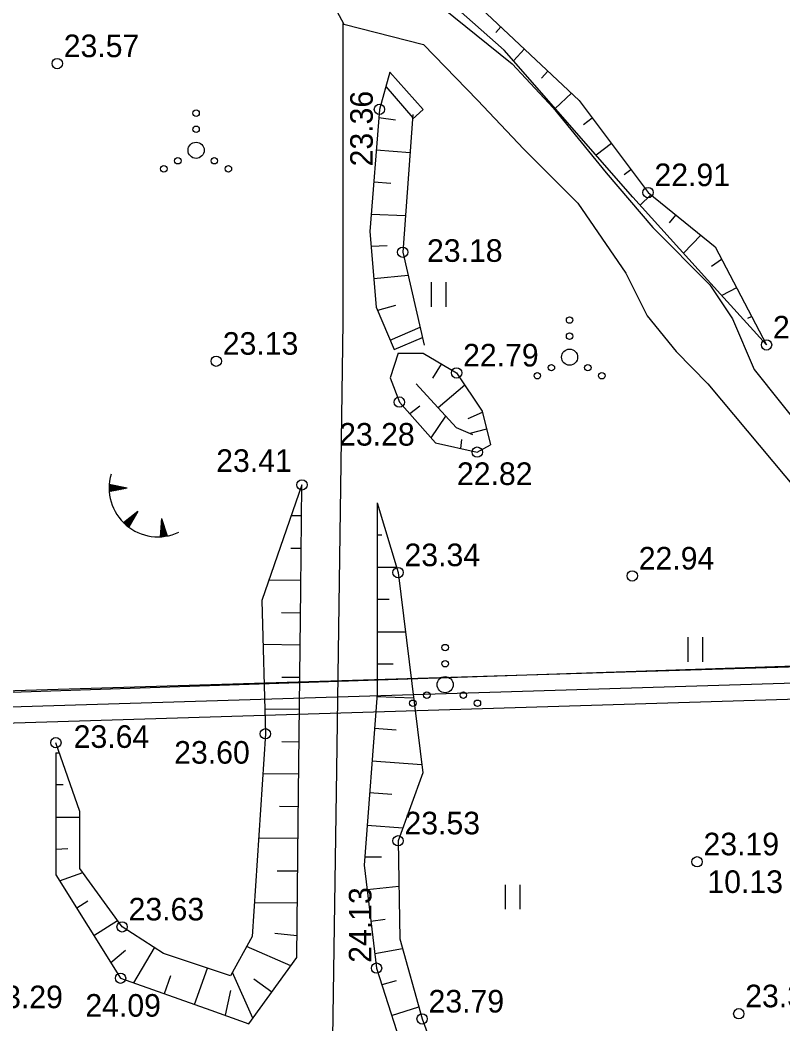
# Model space of a CAD drawing. Extents: x 509422 to 615075, y 6525431 to 6565970.
# Drawn here: x 513317.5 to 513364.8, y 6565793.6 to 6565855.9 of the extents above; entities that cross this region are included whole.
import ezdxf

# ---------------------------------------------------------------- set-up
doc = ezdxf.new("R2010")
doc.units = 0
for name, color, linetype in [('GEOLPUNKT', 7, 'Continuous'), ('HALJASTUS', 7, 'Continuous'), ('KORGUS', 7, 'Continuous'), ('PIIR_ME', 7, 'Continuous'), ('PLOKK', 7, 'Continuous'), ('RELJEEF', 7, 'Continuous'), ('TEE', 7, 'Continuous')]:
    doc.layers.add(name, color=color, linetype=linetype)

msp = doc.modelspace()

# ---------------------------------------------------------------- linework, layer by layer
at = {"layer": 'GEOLPUNKT'}
msp.add_lwpolyline([(512986.602, 6565800.649), (512993.553, 6565801.145), (513194.641, 6565810.082), (513401.19, 6565817.034), (513552.791, 6565821.337)], dxfattribs=at)
at = {"layer": 'HALJASTUS'}
for p, q in [((513343.006, 6565839.616), (513343.006, 6565838.093)), ((513343.916, 6565839.616), (513343.916, 6565838.093)), ((513358.922, 6565817.609), (513358.922, 6565816.087)), ((513359.832, 6565817.609), (513359.832, 6565816.087)), ((513347.6, 6565802.27), (513347.6, 6565800.748)), ((513348.51, 6565802.27), (513348.51, 6565800.748))]:
    msp.add_line(p, q, dxfattribs=at)
for centre, radius in [((513328.436, 6565850.087), 0.2), ((513328.436, 6565849.087), 0.2), ((513328.436, 6565847.787), 0.5), ((513327.306, 6565847.137), 0.2), ((513329.566, 6565847.137), 0.2), ((513326.436, 6565846.637), 0.2), ((513330.436, 6565846.637), 0.2), ((513351.586, 6565837.264), 0.2), ((513351.586, 6565836.264), 0.2), ((513351.586, 6565834.964), 0.5), ((513350.456, 6565834.314), 0.2), ((513352.716, 6565834.314), 0.2), ((513349.586, 6565833.814), 0.2), ((513353.586, 6565833.814), 0.2), ((513343.871, 6565816.964), 0.2), ((513343.871, 6565815.964), 0.2), ((513343.871, 6565814.664), 0.5), ((513342.741, 6565814.014), 0.2), ((513345.001, 6565814.014), 0.2), ((513341.871, 6565813.514), 0.2), ((513345.871, 6565813.514), 0.2)]:
    msp.add_circle(centre, radius, dxfattribs=at)
at = {"layer": 'KORGUS'}
for centre in [(513319.831, 6565853.158), (513339.801, 6565850.324), (513356.447, 6565845.164), (513341.24, 6565841.468), (513363.791, 6565835.721), (513329.688, 6565834.714), (513344.584, 6565833.986), (513341.033, 6565832.182), (513345.864, 6565829.078), (513335, 6565827.047), (513340.952, 6565821.609), (513355.471, 6565821.402), (513332.728, 6565811.622), (513319.746, 6565811.071), (513340.951, 6565804.989), (513359.487, 6565803.689), (513323.851, 6565799.654), (513339.62, 6565797.097), (513323.753, 6565796.471), (513342.444, 6565793.946), (513362.072, 6565794.271)]:
    msp.add_circle(centre, 0.32, dxfattribs=at)
at = {"layer": 'PIIR_ME'}
for points in [[(512887.5, 6565801.16), (513401.64, 6565816.89), (513536.31, 6565821.01), (513530.33, 6565786.77), (513516.45, 6565707.3), (513481.86, 6565509.15), (513354.7, 6565479.99), (513333.27, 6565485.12), (513347.22, 6565510.47), (513346.71, 6565545.56), (513344.31, 6565552.26), (513341.82, 6565567.25), (513343.89, 6565600.46), (513332.73, 6565645.83), (513305.79, 6565673.01), (513286.32, 6565687.89), (513265.38, 6565694.79), (513234.27, 6565718.54), (513217.02, 6565714.91), (513189.12, 6565720.55), (513171.51, 6565717.56), (513135.15, 6565723.25), (513089.25, 6565751.4)], [(512889.306, 6565800.215), (513535.114, 6565819.973), (513515.465, 6565707.472), (513480.989, 6565509.976), (513354.705, 6565481.017), (513334.779, 6565485.787), (513348.224, 6565510.22), (513347.707, 6565545.741), (513345.282, 6565552.513), (513342.825, 6565567.301), (513344.898, 6565600.55), (513333.635, 6565646.337), (513306.452, 6565673.763), (513286.793, 6565688.787), (513265.853, 6565695.687), (513234.513, 6565719.613), (513217.016, 6565715.931), (513189.136, 6565721.567), (513171.503, 6565718.573), (513135.502, 6565724.207), (513089.556, 6565752.386)]]:
    msp.add_lwpolyline(points, dxfattribs=at)
at = {"layer": 'PLOKK'}
msp.add_lwpolyline([(512891.122, 6565799.26), (513400.874, 6565814.865), (513514.296, 6565706.591), (513480.128, 6565510.803), (513354.71, 6565482.044), (513336.288, 6565486.454), (513349.238, 6565509.97), (513348.705, 6565545.922), (513346.253, 6565552.765), (513343.83, 6565567.353), (513345.905, 6565600.641), (513334.53, 6565646.845), (513307.124, 6565674.516), (513287.266, 6565689.684), (513266.326, 6565696.584), (513234.745, 6565720.675), (513217.012, 6565716.952), (513189.142, 6565722.574), (513171.497, 6565719.586), (513135.864, 6565725.154), (513089.862, 6565753.371)], dxfattribs=at)
at = {"layer": 'RELJEEF'}
for p, q in [((513347.006, 6565855.093), (513347.331, 6565855.438)), ((513348.787, 6565854.067), (513348.103, 6565853.34)), ((513349.835, 6565852.262), (513350.244, 6565852.696)), ((513340.198, 6565851.747), (513341.864, 6565849.788)), ((513351.7, 6565851.326), (513350.697, 6565850.377)), ((513342.52, 6565850.324), (513341.859, 6565849.725)), ((513340.801, 6565849.647), (513339.76, 6565849.803)), ((513352.457, 6565849.383), (513352.983, 6565849.8)), ((513354.18, 6565848.198), (513353.227, 6565847.486)), ((513339.606, 6565847.809), (513341.703, 6565847.647)), ((513354.967, 6565846.281), (513355.377, 6565846.596)), ((513340.503, 6565845.734), (513339.452, 6565845.815)), ((513356.612, 6565845.03), (513355.958, 6565844.383)), ((513339.297, 6565843.821), (513341.41, 6565843.734)), ((513357.776, 6565843.289), (513358.168, 6565843.773)), ((513359.723, 6565842.516), (513358.651, 6565841.405)), ((513340.28, 6565841.864), (513339.287, 6565841.827)), ((513360.382, 6565840.609), (513361.007, 6565841.036)), ((513339.446, 6565839.834), (513341.571, 6565840.039)), ((513361.935, 6565839.264), (513361.02, 6565838.785)), ((513340.804, 6565838.157), (513339.672, 6565837.856)), ((513362.634, 6565837.373), (513362.863, 6565837.492)), ((513340.459, 6565836.018), (513342.317, 6565836.814)), ((513340.707, 6565835.439), (513342.461, 6565836.19)), ((513363.791, 6565835.721), (513363.791, 6565835.721)), ((513343.115, 6565833.654), (513343.651, 6565834.535)), ((513345.093, 6565833.223), (513343.445, 6565831.821)), ((513342.308, 6565831.917), (513341.678, 6565831.456)), ((513345.291, 6565831.161), (513346.183, 6565831.551)), ((513343.005, 6565829.96), (513343.914, 6565831.306)), ((513346.444, 6565830.504), (513345.4, 6565830.243)), ((513344.893, 6565829.87), (513344.831, 6565829.309)), ((513323.042, 6565826.868), (513323.241, 6565827.027)), ((513323.043, 6565826.933), (513323.176, 6565827.039)), ((513323.045, 6565826.999), (513323.112, 6565827.052)), ((513324.162, 6565826.849), (513323.049, 6565827.064)), ((513335, 6565827.047), (513335, 6565827.047)), ((513323.042, 6565826.804), (513323.305, 6565827.014)), ((513323.044, 6565826.741), (513323.369, 6565827.002)), ((513323.047, 6565826.68), (513323.434, 6565826.99)), ((513324.162, 6565826.849), (513323.05, 6565826.631)), ((513323.07, 6565826.635), (513323.498, 6565826.977)), ((513323.176, 6565826.655), (513323.563, 6565826.965)), ((513323.283, 6565826.676), (513323.627, 6565826.952)), ((513323.389, 6565826.697), (513323.692, 6565826.94)), ((513323.495, 6565826.718), (513323.756, 6565826.927)), ((513323.601, 6565826.739), (513323.821, 6565826.915)), ((513323.707, 6565826.759), (513323.885, 6565826.902)), ((513323.813, 6565826.78), (513323.95, 6565826.89)), ((513323.919, 6565826.801), (513324.014, 6565826.877)), ((513324.025, 6565826.822), (513324.078, 6565826.865)), ((513339.65, 6565825.939), (513339.65, 6565825.939)), ((513324.826, 6565825.408), (513323.937, 6565824.705)), ((513324.826, 6565825.408), (513324.266, 6565824.423)), ((513324.543, 6565824.911), (513324.553, 6565825.193)), ((513324.597, 6565825.005), (513324.605, 6565825.233)), ((513324.65, 6565825.099), (513324.656, 6565825.274)), ((513324.703, 6565825.193), (513324.708, 6565825.315)), ((513324.757, 6565825.287), (513324.759, 6565825.356)), ((513323.984, 6565824.659), (513323.987, 6565824.744)), ((513324.033, 6565824.614), (513324.039, 6565824.785)), ((513324.081, 6565824.571), (513324.09, 6565824.826)), ((513324.13, 6565824.53), (513324.142, 6565824.867)), ((513324.178, 6565824.49), (513324.193, 6565824.907)), ((513324.227, 6565824.452), (513324.245, 6565824.948)), ((513324.277, 6565824.441), (513324.296, 6565824.989)), ((513324.33, 6565824.535), (513324.347, 6565825.03)), ((513324.383, 6565824.629), (513324.399, 6565825.07)), ((513324.437, 6565824.723), (513324.45, 6565825.111)), ((513324.49, 6565824.817), (513324.502, 6565825.152)), ((513326.29, 6565824.96), (513326.206, 6565823.83)), ((513326.498, 6565824.313), (513326.259, 6565824.548)), ((513326.465, 6565824.415), (513326.264, 6565824.614)), ((513326.432, 6565824.518), (513326.269, 6565824.679)), ((513326.399, 6565824.621), (513326.274, 6565824.745)), ((513326.366, 6565824.724), (513326.279, 6565824.81)), ((513326.333, 6565824.827), (513326.284, 6565824.876)), ((513326.29, 6565824.96), (513326.636, 6565823.881)), ((513334.979, 6565825.121), (513334.334, 6565825.128)), ((513326.337, 6565823.839), (513326.215, 6565823.959)), ((513326.401, 6565823.845), (513326.22, 6565824.025)), ((513326.465, 6565823.853), (513326.225, 6565824.09)), ((513326.527, 6565823.862), (513326.23, 6565824.155)), ((513326.588, 6565823.872), (513326.235, 6565824.221)), ((513326.63, 6565823.901), (513326.24, 6565824.286)), ((513326.597, 6565824.004), (513326.245, 6565824.352)), ((513326.564, 6565824.107), (513326.25, 6565824.417)), ((513326.531, 6565824.21), (513326.255, 6565824.483)), ((513339.95, 6565823.939), (513339.65, 6565823.939)), ((513326.271, 6565823.834), (513326.21, 6565823.894)), ((513334.299, 6565823.129), (513334.957, 6565823.121)), ((513339.65, 6565821.939), (513340.852, 6565821.939)), ((513334.934, 6565821.121), (513332.95, 6565821.143)), ((513340.405, 6565819.939), (513339.65, 6565819.939)), ((513333.723, 6565819.135), (513334.912, 6565819.122)), ((513339.65, 6565817.939), (513341.409, 6565817.939)), ((513334.89, 6565817.122), (513332.585, 6565817.147)), ((513340.654, 6565815.936), (513339.65, 6565815.939)), ((513333.752, 6565815.134), (513334.868, 6565815.122)), ((513339.638, 6565813.94), (513341.919, 6565813.847)), ((513334.846, 6565813.122), (513332.688, 6565813.146)), ((513340.835, 6565811.844), (513339.488, 6565811.945)), ((513333.76, 6565811.134), (513334.823, 6565811.122)), ((513319.747, 6565810.448), (513319.964, 6565810.448)), ((513339.338, 6565809.951), (513342.433, 6565809.718)), ((513334.801, 6565809.122), (513332.565, 6565809.147)), ((513320.205, 6565808.448), (513319.747, 6565808.448)), ((513340.575, 6565807.852), (513339.187, 6565807.957)), ((513333.606, 6565807.135), (513334.779, 6565807.122)), ((513319.747, 6565806.448), (513321.238, 6565806.448)), ((513339.037, 6565805.962), (513341.247, 6565805.796)), ((513334.757, 6565805.122), (513332.302, 6565805.15)), ((513320.493, 6565804.492), (513319.747, 6565804.448)), ((513339.928, 6565803.967), (513338.887, 6565803.968)), ((513319.979, 6565802.514), (513321.425, 6565803.024)), ((513333.452, 6565803.137), (513334.735, 6565803.123)), ((513339.031, 6565801.98), (513341.001, 6565802.17)), ((513321.719, 6565801.243), (513321.038, 6565800.818)), ((513334.712, 6565801.123), (513332.039, 6565801.152)), ((513322.098, 6565799.121), (513323.572, 6565800.042)), ((513340.153, 6565800.101), (513339.27, 6565799.995)), ((513333.307, 6565799.27), (513334.69, 6565799.123)), ((513334.307, 6565797.242), (513331.564, 6565798.446)), ((513324.052, 6565798.186), (513323.157, 6565797.425)), ((513324.578, 6565796.178), (513325.857, 6565798.358)), ((513339.51, 6565798.009), (513341.226, 6565798.306)), ((513326.855, 6565796.615), (513326.463, 6565795.509)), ((513328.347, 6565794.841), (513329.145, 6565797.088)), ((513331.962, 6565794.002), (513330.687, 6565796.832)), ((513332.02, 6565796.428), (513333.135, 6565795.622)), ((513340.833, 6565796.307), (513339.949, 6565796.067)), ((513330.577, 6565795.718), (513330.232, 6565794.172)), ((513340.557, 6565794.162), (513342.234, 6565794.697))]:
    msp.add_line(p, q, dxfattribs=at)
for points in [[(513330.014, 6565875.766), (513338.563, 6565863.135), (513344.108, 6565858.47), (513352.182, 6565850.872), (513356.447, 6565845.164), (513360.605, 6565841.803), (513363.791, 6565835.721)], [(513363.791, 6565835.721), (513360.133, 6565839.766), (513355.51, 6565844.878), (513347.53, 6565853.995), (513341.835, 6565859.053), (513339.088, 6565861.492), (513335.923, 6565865.648), (513333.738, 6565868.937), (513330.014, 6565875.766)], [(513342.52, 6565850.324), (513340.44, 6565852.618), (513339.801, 6565850.324), (513339.214, 6565842.748), (513339.587, 6565838.053), (513340.707, 6565835.439)], [(513341.88, 6565850.004), (513341.24, 6565841.468), (513342.573, 6565835.706)], [(513340.959, 6565835.205), (513340.472, 6565833.681), (513341.033, 6565832.182), (513343.274, 6565829.657), (513345.864, 6565829.078), (513346.687, 6565829.535)], [(513340.959, 6565835.205), (513342.513, 6565835.205), (513344.584, 6565833.986), (513346.169, 6565831.608), (513346.687, 6565829.535)], [(513342.086, 6565833.315), (513344.554, 6565830.602), (513345.559, 6565830.175)], [(513335, 6565827.047), (513332.514, 6565819.891), (513332.728, 6565811.622), (513331.901, 6565799.067), (513330.568, 6565796.613), (513326.41, 6565798), (513323.851, 6565799.654), (513321.238, 6565803.282), (513321.238, 6565806.803), (513319.746, 6565811.071)], [(513319.747, 6565810.448), (513319.747, 6565802.885), (513323.753, 6565796.471), (513329.357, 6565794.482), (513331.706, 6565793.649), (513334.675, 6565797.75), (513334.768, 6565806.153), (513334.929, 6565820.604), (513335, 6565827.047)], [(513339.65, 6565825.939), (513339.65, 6565814.096), (513338.85, 6565803.479), (513339.62, 6565797.097), (513341.575, 6565790.973), (513344.938, 6565787.107)], [(513339.65, 6565825.939), (513340.952, 6565821.609), (513342.498, 6565809.204), (513340.951, 6565804.989), (513341.058, 6565798.907), (513342.444, 6565793.946), (513344.938, 6565787.107)]]:
    msp.add_lwpolyline(points, dxfattribs=at)
msp.add_arc((513326.069, 6565826.854), 3.027, 163.42341, 295.17451, dxfattribs=at)
at = {"layer": 'TEE'}
for points in [[(513313.222, 6565879.948), (513318.532, 6565879.285), (513323.641, 6565878.783), (513326.139, 6565878.021), (513328.881, 6565875.643), (513331.935, 6565871.445), (513334.881, 6565866.615), (513338.697, 6565861.833), (513342.932, 6565857.276), (513348.03, 6565853.149), (513350.575, 6565850.416), (513353.852, 6565846.385), (513356.746, 6565842.998), (513360.287, 6565839.456), (513361.675, 6565837.348), (513363.022, 6565834.207), (513369.315, 6565826.318)], [(513313.605, 6565876.87), (513317.817, 6565876.073), (513321.975, 6565874.704), (513324.087, 6565873.026), (513328.577, 6565868.44), (513332.564, 6565864.97), (513337.59, 6565855.607), (513342.532, 6565854.337), (513345.875, 6565850.898), (513348.747, 6565847.858), (513352.09, 6565844.517), (513355.064, 6565840.168), (513356.387, 6565837.52), (513358.199, 6565835.307), (513360.164, 6565833.303), (513367.37, 6565824.687), (513372.523, 6565818.278), (513378.128, 6565812.808), (513384.31, 6565807.894), (513388.586, 6565804.983), (513394.142, 6565802.425), (513401.412, 6565799.495), (513438.178, 6565787.964)], [(513337.531, 6565855.636), (513337.531, 6565837.136), (513337.13, 6565809.392), (513336.85, 6565790.017), (513335.893, 6565776.805), (513336.106, 6565766.668)]]:
    msp.add_lwpolyline(points, dxfattribs=at)

# ---------------------------------------------------------------- texts
at = {"layer": 'KORGUS'}
for s, p in [('23.57 ', (513320.231, 6565853.558)), ('22.91 ', (513356.847, 6565845.564)), ('23.18 ', (513342.747, 6565840.871)), ('22.77 ', (513364.191, 6565836.121)), ('23.13 ', (513330.088, 6565835.114)), ('22.79 ', (513344.984, 6565834.386)), ('23.28 ', (513337.302, 6565829.482)), ('23.41 ', (513329.683, 6565827.853)), ('22.82 ', (513344.604, 6565827.041)), ('23.34 ', (513341.352, 6565822.009)), ('22.94 ', (513355.871, 6565821.802)), ('23.64 ', (513320.847, 6565810.748)), ('23.60 ', (513327.078, 6565809.77)), ('23.53 ', (513341.351, 6565805.389)), ('23.19 ', (513359.887, 6565804.089)), ('10.13', (513360.129, 6565801.756)), ('23.63 ', (513324.251, 6565800.054)), ('23.29 ', (513315.495, 6565794.613)), ('23.31 ', (513362.472, 6565794.671)), ('24.09 ', (513321.571, 6565794.088)), ('23.79 ', (513342.844, 6565794.346))]:
    msp.add_text(s, height=1.4, dxfattribs=at).set_placement(p)
for s, p in [('23.36 ', (513339.387, 6565846.786)), ('24.13 ', (513339.304, 6565797.426))]:
    msp.add_text(s, height=1.4, rotation=90, dxfattribs=at).set_placement(p)

doc.saveas('drawing.dxf')
